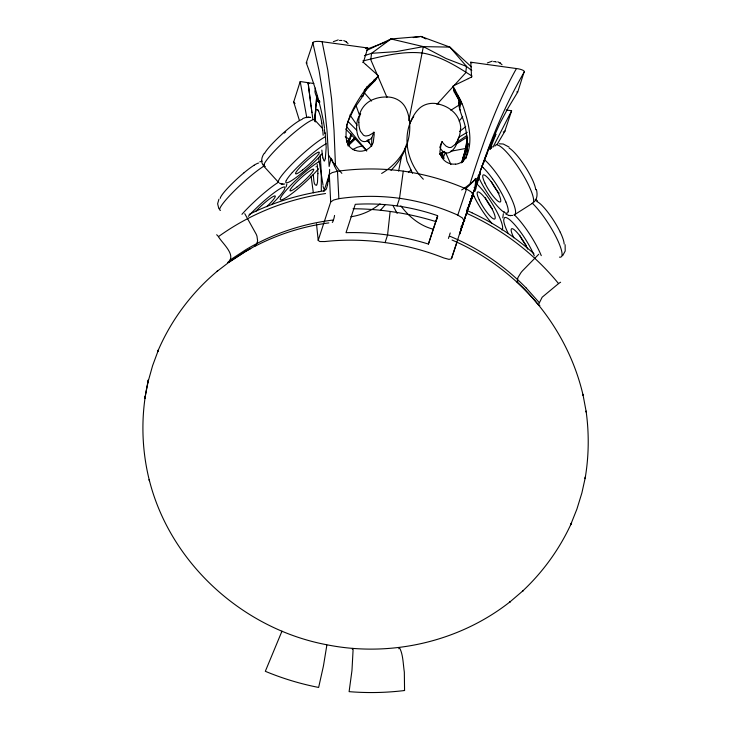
<?xml version="1.0" encoding="UTF-8"?>
<svg xmlns="http://www.w3.org/2000/svg" width="729" height="729" viewBox="0 0 729 729"><rect width="100%" height="100%" fill="white"/><g stroke="black" fill="none" stroke-linecap="round" stroke-linejoin="round"><path stroke-width="1.09" d="M318.965 102.434A112.576 29.515 7.1 0 1 316.905 99.982L316.96 96.292M465.886 158.576L467.38 151.249L467.371 141.517A91.116 91.034 -84.7 0 0 465.685 129.197C464.409 118.818 457.466 109.742 458.915 99.035M339.495 40.459L341.947 40.469M321.307 190.579L321.298 172.873L320.213 154.73M315.429 111.628L315.256 120.385M460.518 128.596L460.309 131.484A29.789 29.771 -86.6 0 1 459.316 136.214A25.141 25.123 -88.9 0 1 455.27 144.542M315.229 114.872L316.094 109.924M319.885 102.106L317.835 99.527L316.732 95.791M316.514 98.652L316.295 101.295M316.486 98.953L316.577 97.768M316.568 97.896L316.65 96.848M316.231 102.178L316.322 101.049M316.368 100.411L316.441 99.527M316.085 103.946L315.857 106.625M316.058 104.211L316.158 103.062M316.149 103.154L316.231 102.106M315.748 107.992L315.885 106.316M315.939 105.714L316.012 104.83M315.611 109.596L315.402 111.956M315.584 109.815L315.639 108.73M315.666 108.903L315.794 107.363M315.229 113.897L315.347 112.539M315.074 115.683L315.192 114.316M314.764 119.046L314.91 117.469M314.873 117.861L314.992 116.576M314.983 116.676L315.092 115.501M314.664 120.148L314.828 118.362M328.314 178.924L327.503 185.057M353.073 208.749A242.62 209.752 13.9 0 1 390.143 211.456L387.564 235.002L385.085 242.602A217.342 187.9 13.9 0 0 324.861 241.545L319.803 241.527L318.181 240.397L330.729 201.951L333.6 200.047L338.857 198.68A217.406 217.242 86.2 0 1 399.528 198.297A217.406 217.014 -89.7 0 1 457.766 215.101L462.468 217.998L463.917 220.459L451.424 258.795L449 259.369L443.815 257.966A217.342 188.128 11.5 0 0 385.085 242.593M244.771 213.688L256.161 234.127A8.238 1.622 61.6 0 1 256.963 236.16L257.638 240.962L256.061 245.491L244.917 251.724L230.482 261.082L216.868 271.525L217.679 270.851C191.581 292.621 170.75 320.569 157.537 351.897L158.457 349.874L152.589 365.712L148.023 381.978L148.47 379.773C140.706 412.869 141.125 447.724 149.427 480.675L149.163 479.554C169.912 563.089 242.912 629.136 327.057 644.81C390.58 657.503 459.352 641.894 510.3 601.616L509.443 602.354L523.322 590.481L522.42 591.255C543.096 571.919 559.918 548.563 571.591 522.775L570.643 524.798L576.903 509.115L581.879 492.968L585.524 476.474L585.086 478.643C588.914 456.327 589.223 433.482 586.08 411.056L586.28 412.177L582.918 394.307L583.118 395.373C573.122 352.052 549.502 312.349 517.107 282.014L517.891 277.685L520.98 272.619A8.238 0.975 -46.4 0 1 522.429 270.887L538.731 254.275M317.534 181.22L317.853 173.52M461.266 228.551L460.892 229.972L461.393 228.505M366.678 50.456L390.981 38.965L423.339 46.629L408.841 120.531M388.612 40.678L390.981 38.965L420.988 36.45L449.884 47.103L466.496 66.412L465.703 72.8L436.881 104.411M474.807 189.403L477.459 181.876L476.092 181.576M300.12 81.739L293.632 102.215A8.529 2.233 7.1 0 0 295.081 103.409M517.781 91.89L524.269 71.406A8.529 2.233 7.1 0 0 518.191 68.79L470.77 62.202L471.599 77.484M323.876 191.28L329.417 174.349L332.224 172.582L337.491 171.26A243.012 242.83 86.2 0 1 403.265 171.133L399.528 198.306L397.05 205.897A216.987 216.823 86.2 0 0 355.278 204.32L346.02 232.679A216.923 187.544 13.9 0 1 387.564 235.002A216.923 187.772 11.5 0 1 428.415 244.06L437.6 216.267M466.888 140.041L465.722 148.47L451.67 151.085M466.888 140.05L467.325 136.979L456.026 144.205M334.565 215.429L334.256 217.069A65.765 5.777 89.4 0 1 333.9 218.509L332.998 221.279A72.089 6.333 89.4 0 1 332.743 221.871A49.955 4.392 89.4 0 1 332.615 222.108L332.296 222.445M286.862 184.145L286.16 186.87M467.626 137.681L465.722 148.47L466.852 148.607M457.684 139.02C457.192 148.315 446.595 160.152 439.952 147.531M148.47 379.773L144.789 398.563L145.226 396.376M398.581 171.096L401.688 155.769M325.334 158.211L326.182 147.395L325.17 132.796M371.653 146.283L371.772 137.89L373.904 132.213A25.397 25.378 -85.4 0 1 372.173 133.607L368.892 135.476L365.967 135.986A5.112 5.103 -71.4 0 1 363.416 135.129L360.536 131.402M347.861 144.615L351.004 133.908M466.205 214.208L472.702 194.133L470.989 191.736L466.496 189.075A243.012 242.575 -89.7 0 0 403.265 171.133M359.698 114.672L359.115 117.506A29.789 29.743 -85.2 0 0 358.786 122.335M406.399 144.57L405.889 146.447M315.302 88.1L314.937 91.581A102.315 13.168 48.9 0 0 315.484 93.941L316.605 96.902M467.663 143.504L462.915 161.091M281.859 631.824L281.968 631.168L265.32 671.3A266.313 256.672 18 0 0 318.637 687.438L323.257 666.816A89.066 2.989 -78.9 0 0 323.621 664.884L326.847 645.174M227.621 262.549C237.372 255.56 221.889 243.039 218.436 236.624A3.973 0.866 54.3 0 0 216.65 234.747M468.492 143.868L467.517 147.358M495.756 134.728L489.97 149.418M462.341 162.476L462.505 161.874M462.678 161.282L467.69 143.704M467.672 146.101L463.134 161.647M461.63 162.503L461.84 161.756M461.521 162.877L462.077 161.455M461.949 161.382L463.106 157.355M462.25 160.845L462.596 159.651M463.589 155.687L463.097 157.92M463.207 157.008L462.76 159.068M560.619 282.241A3.973 0.583 -39.3 0 0 558.56 283.59L542.157 297.222L538.886 303.783L538.868 305.415L539.861 305.497M463.261 157.355L465.439 149.399M463.58 156.243L465.649 148.698M465.457 149.946L467.663 142.793M362.76 62.457L363.361 62.311L367.79 47.986L320.35 41.48A8.529 2.233 7.1 0 0 313.151 42.264L306.326 62.694M387.081 96.975C394.735 96.993 402.426 101.067 405.761 108.156A28.868 28.841 -86.7 0 1 407.101 111.127A36.432 36.386 -86.5 0 1 408.705 116.558C412.814 135.876 404.877 156.726 390.999 170.304M503.365 213.734L502.791 217.871M450.212 232.97L450.176 233.08A65.765 0.565 -73.7 0 1 449.729 234.501L449.556 235.039M461.639 189.941A58.375 58.356 6.3 0 0 470.05 183.744C482.644 144.278 496.103 104.766 516.46 68.508M468.902 205.368L467.663 209.168L478.279 178.423M460.136 232.269L460.382 231.512M464.2 219.793L463.744 221.224M463.544 221.835L463.07 223.311M461.667 227.648L462.122 226.245L461.603 227.812M462.277 225.744L462.797 224.158M471.098 198.634L468.72 206.599L469.43 204.876M460.518 231.202L460.701 230.637M428.415 244.051L437.646 215.693A216.987 216.595 -89.7 0 0 397.05 205.897M437.692 216.313L435.96 221.625A242.62 210.007 11.5 0 0 390.143 211.456M449.1 236.415L448.827 237.271A72.089 0.62 -73.7 0 1 448.627 237.873L448.426 238.429M468.264 207.291L468.665 206.07M469.139 205.277L469.831 203.181M459.744 234.055L465.858 215.255M503.229 131.976A8.529 2.233 7.1 0 0 504.76 131.366L511.576 110.936M467.161 210.717L467.763 208.941M460.537 231.047L460.701 230.537M468.018 208.166L467.818 208.776M461.093 229.353L461.348 228.587M468.619 206.298L469.029 205.059M457.776 215.101L466.496 189.075M462.377 225.498L462.897 223.958M469.157 204.594L474.606 188.957M459.47 234.282L472.665 194.361M451.47 258.686L456.691 243.185M470.023 202.598L473.185 193.458M463.152 223.183L463.68 221.643M463.945 220.869L464.209 220.094M491.355 148.26L491.856 146.465L490.316 148.998M346.639 125.27L346.813 124.787A91.116 90.961 -84 0 1 351.788 113.487C355.807 103.992 364.272 97.094 366.824 86.924L365.566 90.35L364.136 90.432M480.256 171.078L480.812 169.884M480.457 170.905L474.998 186.642L476.019 178.869A15.127 1.841 -40.9 0 1 472.319 182.378M480.293 171.37L476.784 181.895L480.447 171.98M465.011 217.78L464.482 219.329M481.204 168.344L480.575 170.167M465.284 217.005L465.822 215.465M480.994 169.347C492.312 135.612 506.455 102.716 524.297 71.879M481.377 168.271L483.546 162.977M466.095 214.69L466.642 213.141M473.085 193.212L474.078 190.415M466.924 212.367L469.731 204.621M482.99 163.733L483.837 161.382M474.142 190.788L480.046 174.304M474.561 189.622L477.459 181.876M483.837 162.175L486.207 155.031M348.498 142.993L347.952 144.497L350.567 137.526M478.607 177.53L479.919 173.994M469.722 204.111L473.531 193.878M469.494 204.721L473.577 194.534M348.863 142.018L349.237 141.007M349.419 140.524L349.61 140.023M351.141 136.041L351.524 135.029M349.993 139.029L350.184 138.528M351.524 135.038L351.715 134.528M350.376 138.027L351.332 135.53M476.192 186.897L476.411 186.332M487.172 153.309L490.006 146.174M487.974 150.466L489.35 146.985M476.347 185.64L475.9 186.761M476.72 184.701L477.121 183.708M477.541 182.651L477.823 181.931M478.279 180.801L478.589 180.027M475.7 187.262L474.825 189.394M440.507 145.518L439.933 146.93M440.653 145.162L442.084 141.626A25.397 25.36 -84.4 0 0 443.369 143.44L446.03 146.119L448.709 147.413A5.112 5.103 -71.2 0 0 451.397 147.276L455.169 144.47M489.396 146.875L500.048 123.092L508.159 107.892L517.708 92.1L516.724 91.954M352.298 649.211L352.818 648.363L353.046 649.184A7.727 0.492 -85.3 0 1 353.073 650.122L352.061 668.812A89.066 5.695 -85.3 0 1 351.934 670.771L349.109 691.648A266.313 256.672 18 0 0 404.568 690.518L404.331 672.092C403.101 663.991 403.091 653.776 399.374 647.598M218.919 199.254L217.625 203.765L218.873 208.776M444.444 158.056L443.013 158.138L445.519 152.315L450.932 164.554M332.114 160.006L331.03 158.302L329.134 166.504L327.039 130.874L323.712 99.135L319.156 71.032L312.841 42.683M405.761 147.067C400.859 158.184 392.038 167.315 381.641 173.466M492.512 140.287L494.945 135.248M398.781 648.728L399.1 648.017M493.004 147.149L511.649 110.717L506.172 110.006M409.725 123.62L412.24 118.836M359.616 115.483C353.228 123.994 356.882 151.495 371.772 137.89M497.05 144.57L505.069 130.938M412.423 118.545L412.969 117.651M359.953 114.909L360.673 113.788M372.136 83.006L365.566 90.35L374.788 80.892L378.469 75.816L365.812 64.571M264.244 153.3C261.793 156.589 260.608 161.291 262.887 164.982M413.352 117.05L413.744 116.467M385.468 204.466L380.356 210.408M346.576 141.982L349.118 139.002L345.236 136.806M459.124 121.096L462.705 116.704M476.01 178.796L475.982 178.323L471.344 183.407M534.193 201.933C537.51 198.689 537.51 193.632 536.389 189.44M562.615 255.733L565.203 251.04L565.13 244.716M348.006 144.743L349.182 143.485M371.252 83.935L374.114 81.001M348.699 143.996L353.966 138.82M347.779 144.989L354.494 138.054M349.428 143.239L354.595 138.237M471.244 183.508L470.241 184.519M372.419 82.714L375.945 79.179L375.225 78.978M348.945 145.089L355.305 138.993M374.223 80.883L374.797 80.308M469.813 184.938L465.366 189.112M374.916 80.199L375.49 79.634M475.281 178.988L474.561 179.68M256.061 245.491L254.822 245.755M378.469 75.816L367.963 86.678A100.502 100.374 -86.2 0 0 362.477 93.567C353.246 107.482 343.332 124.231 346.731 141.544A13.979 13.96 -49.6 0 0 354.258 150.119A13.714 13.687 -48.5 0 0 354.886 150.365M354.23 138.574L354.768 138.082M471.563 182.432L470.57 183.307M380.073 203.847C371.744 210.672 361.511 215.246 350.849 216.759M408.477 172.162L411.12 170.067M459.543 131.566L465.703 126.673M390.981 38.965L371.562 53.308L364.418 55.705M230.2 259.934L246.284 249.418A223.967 215.82 18 0 1 332.315 220.131L333.454 219.994M228.933 262.312L246.165 251.122M439.724 154.038L443.451 151.486M455.579 143.212L466.77 135.567M333.353 41.671L338.229 39.895M487.355 62.94L492.23 61.154M514.528 214.718L532.598 203.2M450.959 110.188L459.571 104.721M439.879 154.384L444.626 151.386M352.636 149.582L357.192 147.304L362.714 145.745M493.569 61.6L495.538 61.61M458.441 137.48L467.234 132.313M245.782 251.35L250.73 248.543M517.827 281.786L517.107 282.014M471.153 77.192L468.3 78.65M468.191 78.705L452.937 86.068L453.657 89.084M255.742 245.864C278.56 234.1 303.41 226.291 328.852 222.901M302.681 118.572L306.116 117.342M367.079 49.144L386.78 41.644M455.151 91.499L454.203 91.854L460.801 103.5L462.068 103.955M259.752 161.865L262.112 161.136M365.402 48.542L367.79 47.986M496.075 62.257L496.094 61.783M471.426 66.877L449.884 47.103L423.339 46.629L396.148 51.631L371.562 53.308L370.76 59.687L386.78 96.93M512.642 215.474L508.97 215.447L505.88 214.107M362.842 60.954C382.461 56.288 402.49 50.729 422.948 53.099C441.182 56.315 456.828 66.448 472.1 76.117M361.219 96.538L363.06 96.173L364.947 90.196M450.431 151.331L451.051 151.213M284.747 184.045L281.303 184.009L279.444 183.116M319.038 191.645L324.678 190.752M325.526 193.531L320.113 194.388A246.083 237.135 18 0 0 218.445 236.633M413.252 37.571L420.988 36.45L425.991 38.947M499.274 143.804L503.238 144.005L509.088 147.067M306.854 117.223L310.59 117.424L310.035 117.342M324.168 160.836L322.892 158.065M454.541 89.922L453.839 89.867L454.951 89.922M307.246 63.031L306.253 62.904C314.308 83.935 321.088 105.587 324.505 127.894M508.97 215.447L510.874 215.702M466.697 144.661L467.362 144.761M308.449 117.114L308.987 117.187M281.303 184.009L281.868 184.091M282.369 184.164L282.925 184.246M313.871 83.534L300.193 81.52L306.818 117.733M433.4 229.225C420.114 225.963 408.832 216.668 400.841 205.806M438.949 104.138C431.568 102.078 423.066 103.919 417.936 109.833A28.868 28.841 -86.7 0 0 415.84 112.339A36.432 36.386 -86.4 0 0 412.824 117.132C401.506 137.243 407.484 163.314 423.33 179.216M466.496 66.412L446.057 58.52L423.339 46.629M459.808 103.445L458.751 103.081M497.761 61.847L499.802 62.831M343.76 40.578L345.81 41.562M449.246 235.977L450.312 236.424M452.044 240.041C485.651 254.485 515.695 277.111 538.868 305.415M466.742 210.371L471.973 212.759M463.908 219.848L464.801 220.249M462.14 224.368L463.006 224.76M466.478 213.251L470.661 215.173A246.083 237.135 18 0 1 558.551 283.59M318.318 100.474L318.91 100.812M460.436 110.033L459.461 109.487L460.801 103.5L460.482 100.365M319.229 100.994L319.712 101.285M470.77 62.202L471.964 62.94M317.388 109.468L317.935 109.961M535.159 199.29L537.519 200.858M500.185 63.077L502.044 64.772M346.184 41.817L348.043 43.512M499.575 62.676L500.449 63.259M345.573 41.407L346.457 41.99M374.788 80.892L373.676 80.09M365.721 64.489L363.361 62.311M347.879 121.36L356.654 130.154M367.024 140.533L369.421 142.93L368.263 139.713M526.265 288.073L539.232 302.599M345.683 128.951L366.714 150.848L346.393 126.299M314.691 119.893L322.008 127.912M263.843 166.267L278.478 182.305M319.038 102.361L316.915 99.982M364.145 92.537L371.571 101.049M308.832 83.543L308.112 82.687L308.194 83.37M362.377 145.645L366.714 150.848M324.751 189.504L324.332 188.829M349.966 114.963L357.101 125.215M367.471 140.132L371.362 145.727M334.347 163.487L335.449 165.173L334.037 130.5L331.577 98.88L327.768 69.929L322.109 41.671M397.15 213.424L392.949 205.496M440.307 153.555L443.013 158.138L442.703 154.976M440.143 153.309L443.013 158.138L442.913 157.081M453.438 86.906L460.136 99.399A100.502 100.383 -86.3 0 1 463.562 107.518C468.665 123.42 473.695 142.237 465.703 157.974A13.979 13.96 -48.9 0 1 456.117 164.18A13.714 13.687 -48.1 0 1 455.443 164.253M412.486 173.274L407.01 161.155L404.677 148.233M454.203 91.854L453.848 89.922L454.167 90.487M453.848 89.922L454.969 91.9M454.249 90.624L454.577 91.189M454.65 91.335L456.29 94.296M455.051 92.045L457.083 95.772M440.635 153.883L443.013 158.138M337.409 171.634L334.611 166.276M456.482 94.652L460.801 103.5L460.755 102.971M318.555 110.89L320.55 116.54M334.383 165.811L331.03 158.302M404.34 690.044L404.568 690.518M355.998 105.395L359.834 116.121M293.614 101.741L299.446 120.558M323.056 185.23L318.546 157.428M461.111 226.355L461.302 227.812M311.11 176.19L313.342 192.784M321.79 122.946L322.674 130.591M312.896 119.41L311.884 112.066M311.693 110.671L311.957 112.594M311.502 109.286L311.757 111.154M311.31 107.892L311.565 109.733M311.374 108.329L310.9 104.812M311.183 106.917L311.046 105.869M310.672 103.117L310.937 105.113M310.499 101.768L310.754 103.718M310.572 102.324L310.208 99.536M310.317 100.429L310.408 101.094M310.235 99.755L309.661 95.335M309.971 97.732L310.062 98.406M309.798 96.383L309.88 97.057M309.716 95.709L308.449 85.503M309.451 93.686L309.625 95.034M309.278 92.31L309.369 93.002M309.114 90.943L309.196 91.626M308.941 89.567L309.023 90.25M308.777 88.191L308.859 88.874M308.686 87.507L308.112 82.687A124.158 32.532 7.1 0 0 308.859 83.543M308.276 84.063L308.358 84.755M317.188 164.399L317.562 167.943A10.534 1.23 85.8 0 1 317.908 173.666M313.115 174.714C314.099 177.375 313.115 185.722 316.514 185.303A40.614 4.146 86.4 0 0 317.571 181.594M322.209 153.646L321.844 150.083M442.348 151.778L442.694 154.958M442.53 153.382L442.64 154.448M460.537 100.875L460.701 102.452M316.486 223.83L318.209 240.288M442.804 156.015L442.858 156.553M337.491 171.26L338.857 198.68M329.317 174.568L330.684 202.061M315.283 121.16L315.32 121.962M471.763 70.485A202.944 19.236 45.5 0 1 466.514 66.439M466.751 148.178A10.188 2.67 7.1 0 1 465.867 147.941M457.648 95.481A113.478 111.883 48.6 0 1 461.393 103.245M442.093 141.626A32.495 32.377 -71.8 0 0 441.173 143.895L439.906 151.805A14.033 14.006 -69.9 0 0 455.415 164.08M438.931 104.211A31.557 31.52 -86.6 0 1 450.713 109.596M450.659 109.678A23.128 23.1 -86.8 0 1 460.728 128.596M466.678 211.446A73.164 1.185 -71 0 1 467.663 207.601M494.9 135.886A43.458 1.294 -65.8 0 1 495.984 134.209M494.626 136.022A38.209 1.166 -67.2 0 1 495.182 134.993M489.924 146.474A16.047 0.638 -68.5 0 1 492.339 140.788M483.573 162.54A20.986 0.929 -68.7 0 1 486.972 153.445M485.879 156.908A36.477 1.923 -70.3 0 1 487.4 152.908M316.213 166.54A13.013 1.376 85.5 0 1 316.122 166.941M348.116 145.982A100.502 86.724 12.6 0 1 348.954 145.098M469.567 204.412A60.015 0.474 -71.6 0 1 471.645 198.088M474.843 191.426A36.477 1.084 -68.9 0 1 476.11 188.118M364.828 89.74A113.36 110.07 -50.4 0 1 370.578 83.279M373.904 132.213A32.495 32.486 -34.8 0 1 374.177 134.646L373.239 142.602A14.033 14.024 -57.5 0 1 354.95 150.201M341.874 173.347A58.375 58.083 -69.9 0 1 335.531 165.118M333.171 162.512A15.127 0.738 56.9 0 1 328.788 155.405M387.072 97.048A31.557 31.52 -86.6 0 0 374.278 99.044A23.128 23.1 -86.8 0 0 359.497 114.617M360.427 131.448A25.141 25.087 -85.4 0 1 358.859 122.335M329.645 169.41A73.164 8.183 86.7 0 1 328.642 181.521M327.458 184.537A58.01 5.477 88 0 1 324.76 189.722M324.359 189.403A60.015 5.568 87.1 0 1 323.075 186.414M316.04 109.614A43.458 5.349 81.4 0 1 317.434 109.806M317.944 110.106A38.209 4.766 82.8 0 1 318.564 111.1M320.55 116.713A16.047 2.16 84.1 0 1 321.762 123.037M322.819 130.664A20.986 2.916 84.3 0 1 323.147 135.202M322.892 157.838A10.534 0.975 85.5 0 1 322.236 153.473M325.334 158.448A40.614 4.119 86.4 0 1 324.177 160.936M324.287 128.842A36.477 5.385 85.9 0 1 324.897 133.507M450.385 236.46A223.967 215.82 18 0 1 526.32 288.137M249.163 214.399A250.001 240.916 18 0 1 319.047 191.691M263.324 166.522A21.177 2.861 -42.4 0 1 264.49 164.809M319.466 161.437A28.048 3.8 -42.4 0 0 317.416 162.658A29.588 4 -42.4 0 0 306.39 170.905A27.921 3.782 -42.4 0 0 302.18 174.504A29.579 4 -42.4 0 0 290.078 186.032A27.921 3.782 -42.4 0 0 286.761 189.604A29.57 4 -42.4 0 0 280.692 197.659A27.966 3.782 -42.4 0 0 280.218 199.108A29.57 4 -42.4 0 0 283.718 198.971A27.921 3.782 -42.4 0 0 286.36 197.459A29.579 4 -42.4 0 0 297.396 189.203A27.921 3.782 -42.4 0 0 301.606 185.603A29.588 4 -42.4 0 0 313.698 174.076A28.048 3.8 -42.4 0 0 317.015 170.495A29.351 3.973 -42.4 0 0 318.455 168.846M241.937 214.317A34.409 4.656 -42.4 0 1 278.15 182.423M248.307 216.349A27.921 3.782 -42.4 0 1 251.623 212.777A29.579 4 -42.4 0 1 263.725 201.24A27.921 3.782 -42.4 0 1 267.935 197.632A29.588 4 -42.4 0 1 278.952 189.394A28.048 3.8 -42.4 0 1 281.011 188.173A29.351 3.973 -42.4 0 1 285.085 187.499L284.392 189.649A29.351 3.973 -42.4 0 1 278.56 197.24M271.461 204.621A29.588 4 -42.4 0 0 275.243 200.812A28.048 3.8 -42.4 0 0 278.56 197.231M255.569 211.556A15.965 2.16 -42.4 0 1 273.849 196.192A15.965 2.16 -42.4 0 1 266.732 206.662M220.55 210.326A34.409 4.656 -42.4 0 1 232.496 192.711A34.409 4.656 -42.4 0 1 263.506 166.376M258.576 163.068A26.618 3.599 -42.4 0 0 255.925 164.153A25.497 3.454 -42.4 0 0 254.066 165.246M244.042 172.746A26.827 3.627 -42.4 0 1 254.066 165.255M244.051 172.746A25.387 3.435 -42.4 0 0 240.215 176.017A26.891 3.636 -42.4 0 0 229.216 186.506A25.387 3.435 -42.4 0 0 226.2 189.75A26.8 3.627 -42.4 0 0 220.687 197.067M220.249 198.388A25.424 3.445 -42.4 0 1 220.495 197.468M284.292 133.125A21.177 2.861 -42.4 0 1 285.713 131.903M278.66 182.45A34.409 4.656 -42.4 0 1 294.671 161.437A34.409 4.656 -42.4 0 1 325.453 136.724M326.173 143.804A29.351 3.973 -42.4 0 0 325.016 144.388A28.048 3.8 -42.4 0 0 322.974 145.6A29.588 4 -42.4 0 0 311.939 153.846A27.921 3.782 -42.4 0 0 307.729 157.446A29.579 4 -42.4 0 0 295.637 168.973A27.921 3.782 -42.4 0 0 292.32 172.554M286.278 180.51A29.57 4 -42.4 0 1 292.356 172.454M286.242 180.61A27.966 3.782 -42.4 0 0 285.768 182.059A29.57 4 -42.4 0 0 289.276 181.922A27.921 3.782 -42.4 0 0 291.91 180.4A29.579 4 -42.4 0 0 302.945 172.144A27.921 3.782 -42.4 0 0 307.155 168.545A29.588 4 -42.4 0 0 319.247 157.017A28.048 3.8 -42.4 0 0 321.79 154.302M265.356 166.422A34.409 4.656 -42.4 0 1 286.014 139.749A34.409 4.656 -42.4 0 1 314.718 121.315M302.253 119.346A26.618 3.599 -42.4 0 0 299.929 120.358A25.497 3.454 -42.4 0 0 298.079 121.451A26.827 3.627 -42.4 0 0 288.055 128.951A25.387 3.435 -42.4 0 0 284.219 132.222A26.891 3.636 -42.4 0 0 273.229 142.711A25.387 3.435 -42.4 0 0 270.213 145.955A26.8 3.627 -42.4 0 0 264.691 153.272M471.955 212.804A250.001 240.916 18 0 1 533.92 253.719M484.503 159.733A34.409 7.19 57.5 0 1 508.332 192.31A34.409 7.19 57.5 0 1 513.845 214.918M481.277 165.957A28.048 5.859 57.5 0 1 483.263 167.725M483.263 167.734A29.588 6.187 57.5 0 1 492.54 178.778M492.54 178.778A27.921 5.832 57.5 0 1 495.729 183.398A29.579 6.178 57.5 0 1 503.939 197.741A27.921 5.832 57.5 0 1 505.871 202.033M505.89 201.942A29.57 6.178 57.5 0 1 508.222 211.155M508.204 211.255A27.966 5.841 57.5 0 1 507.73 212.704A29.57 6.178 57.5 0 1 502.81 211.401A27.921 5.832 57.5 0 1 500.231 209.159A29.579 6.178 57.5 0 1 490.945 198.097A27.921 5.832 57.5 0 1 487.756 193.477A29.588 6.187 57.5 0 1 479.545 179.152A28.048 5.859 57.5 0 1 478.051 175.88M499.192 193.231A10.68 2.233 57.5 0 1 491.255 181.439M494.927 146.192A34.409 7.19 57.5 0 1 519.668 169.374A34.409 7.19 57.5 0 1 531.915 203.4M509.152 148.087A26.618 5.559 57.5 0 1 511.22 149.527A25.497 5.331 57.5 0 1 513.016 151.131A26.827 5.604 57.5 0 1 521.454 161.182A25.387 5.303 57.5 0 1 524.351 165.383A26.891 5.622 57.5 0 1 531.824 178.414A25.387 5.303 57.5 0 1 533.573 182.314A26.8 5.604 57.5 0 1 535.678 189.722M514.601 215.064A34.409 7.19 57.5 0 1 541.273 255.642M534.293 255.833A27.921 5.832 57.5 0 0 532.37 251.532A29.579 6.178 57.5 0 0 524.151 237.198A27.921 5.832 57.5 0 0 520.962 232.569A29.588 6.187 57.5 0 0 511.685 221.534A28.048 5.859 57.5 0 0 509.699 219.748A29.351 6.133 57.5 0 0 504.413 217.743L503.693 219.93A29.351 6.133 57.5 0 0 506.044 228.642A28.048 5.859 57.5 0 0 507.967 232.943M526.493 245.837A10.68 2.233 57.5 0 1 519.686 235.239M513.79 237.763A15.965 3.335 57.5 0 1 514.437 229.908A15.965 3.335 57.5 0 1 527.678 249.127M532.671 203.546A34.409 7.19 57.5 0 1 556.291 237.417A34.409 7.19 57.5 0 1 559.462 257.118M536.699 201.468A26.618 5.559 57.5 0 1 539.642 203.327A25.497 5.331 57.5 0 1 541.437 204.922A26.827 5.604 57.5 0 1 549.876 214.973A25.387 5.303 57.5 0 1 552.782 219.174A26.891 5.622 57.5 0 1 560.246 232.205M560.246 232.205A25.387 5.303 57.5 0 1 561.995 236.114A26.8 5.604 57.5 0 1 564.128 244.024M474.925 189.13A34.409 7.19 57.5 0 1 474.16 187.371M503.839 211.41A34.409 7.19 57.5 0 1 504.277 212.276M475.727 183.015A28.048 5.859 57.5 0 1 477.705 184.783A29.588 6.187 57.5 0 1 486.99 195.837A27.921 5.832 57.5 0 1 490.18 200.457A29.579 6.178 57.5 0 1 498.39 214.791A27.921 5.832 57.5 0 1 500.313 219.092A29.57 6.178 57.5 0 1 502.636 228.305A27.966 5.841 57.5 0 1 502.181 229.763A29.57 6.178 57.5 0 1 501.953 229.963M491.747 223.147A29.579 6.178 57.5 0 1 485.386 215.155A27.921 5.832 57.5 0 1 482.197 210.535A29.588 6.187 57.5 0 1 473.996 196.21M473.987 196.201A28.048 5.859 57.5 0 1 472.492 192.939M492.512 209.105A10.68 2.233 57.5 0 1 485.359 197.687M467.544 209.578L467.717 209.086L467.553 209.542M296.831 187.143A15.965 2.16 -42.4 0 0 313.734 169.356A15.965 2.16 -42.4 0 0 295.108 183.653A15.965 2.16 -42.4 0 0 296.831 187.143M302.407 170.076A15.965 2.16 -42.4 0 0 319.275 152.306A15.965 2.16 -42.4 0 0 300.64 166.622A15.965 2.16 -42.4 0 0 302.407 170.076M484.867 182.961A15.965 3.335 57.5 0 0 500.249 201.951A15.965 3.335 57.5 0 0 490.107 180.428A15.965 3.335 57.5 0 0 484.867 182.961M479.299 199.983A15.965 3.335 57.5 0 0 494.69 219.001A15.965 3.335 57.5 0 0 484.575 197.504A15.965 3.335 57.5 0 0 479.299 199.983"/></g></svg>
